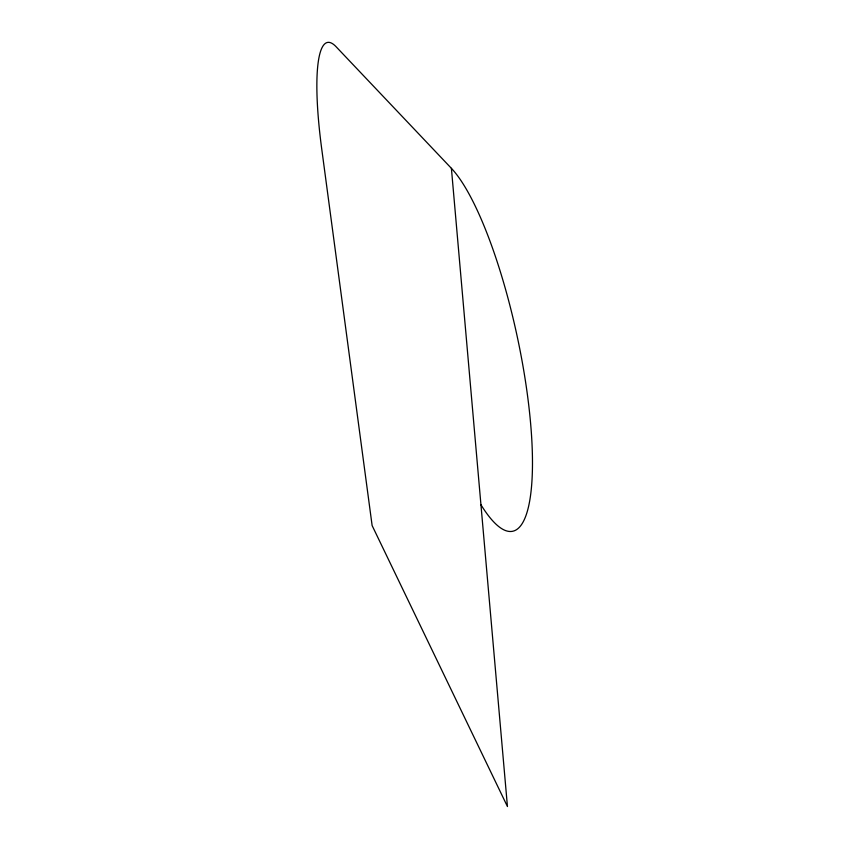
<?xml version="1.0" encoding="UTF-8"?>
<svg xmlns="http://www.w3.org/2000/svg" width="849" height="849" viewBox="0 0 849 849"><rect width="100%" height="100%" fill="white"/><g stroke="black" fill="none" stroke-linecap="round" stroke-linejoin="round"><path stroke-width="1.27" d="M451.403 168.335L336.172 46.812A151.09 27.582 78.9 0 0 321.771 149.275L372.127 525.573L507.447 806.55L451.403 168.335A190.431 45.517 77.8 0 1 530.593 423.205A190.431 45.517 77.8 0 1 480.948 504.762"/></g></svg>
